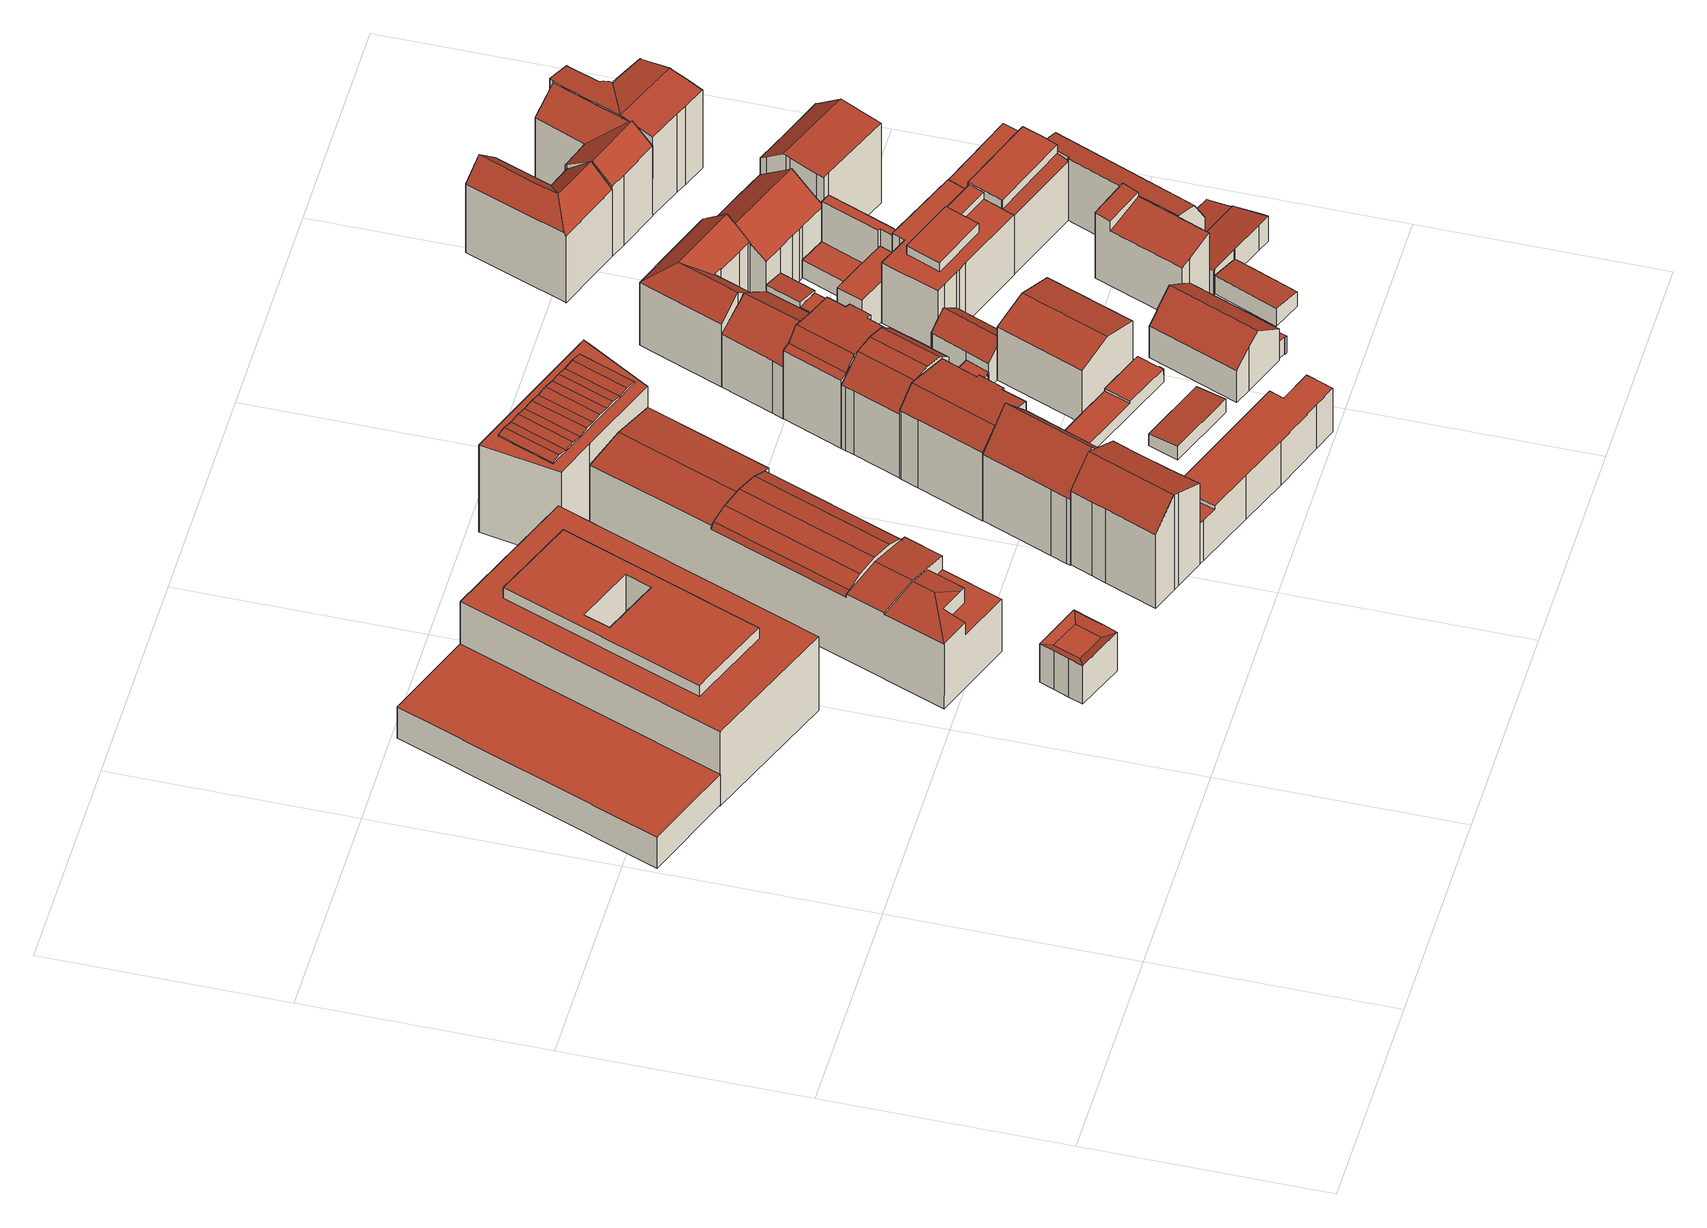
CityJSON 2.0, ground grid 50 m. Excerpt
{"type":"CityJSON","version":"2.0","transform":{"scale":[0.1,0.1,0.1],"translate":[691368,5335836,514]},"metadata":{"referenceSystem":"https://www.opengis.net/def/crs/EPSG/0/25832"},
"CityObjects":{
"building1":{"type":"Building","attributes":{"name":"Ludwig-Maximilians-Universität München","Gemeindeschluessel":"09162000","HoeheDach":"522.790","HoeheGrund":"514.663","Methode":"2000","NiedrigsteTraufeDesGebaeudes":"522.790","Geometrietyp2DReferenz":"3000","function":"31001_3020","roofType":"1000","measuredHeight":8.13,"storeysAboveGround":2},"geometry":[{"type":"MultiSurface","lod":"2","boundaries":[[[0,1,2,3]],[[4,5,6,7]],[[5,0,3,6]],[[7,2,1,4]],[[0,5,4,1]],[[6,3,2,7]]],"semantics":{"surfaces":[{"type":"RoofSurface"},{"type":"GroundSurface"},{"type":"WallSurface"}],"values":[0,1,2,2,2,2]}}]},
"building2":{"type":"Building","attributes":{"Gemeindeschluessel":"09162000","HoeheDach":"536.700","HoeheGrund":"514.460","Methode":"2000","NiedrigsteTraufeDesGebaeudes":"522.390","Geometrietyp2DReferenz":"3000","function":"31001_3020","roofType":"1000","measuredHeight":22.24,"storeysAboveGround":6},"geometry":[{"type":"MultiSurface","lod":"2","boundaries":[[[8,9,10,11]],[[12,13,14,15,16,17]],[[18,19,20,21,15,14]],[[22,23,12,17]],[[24,25,26,27,28,29]],[[30,31,22,17,16,15,21,20]],[[11,32,33,8]],[[26,25,34,35]],[[8,33,36,9]],[[37,35,34,38,39,40]],[[9,36,41,10]],[[40,39,29,28]],[[10,41,32,11]],[[23,42,43,19,18,14,13,12],[28,27,26,35,37,40]],[[22,31,30,20,19,43,42,23]],[[38,34,25,24,29,39],[41,36,33,32]]],"semantics":{"surfaces":[{"type":"RoofSurface"},{"type":"WallSurface"},{"type":"GroundSurface"}],"values":[0,1,1,1,1,2,1,1,1,1,1,1,1,0,1,0]}}]},
"building3":{"type":"Building","attributes":{"Gemeindeschluessel":"09162000","HoeheDach":"524.780","HoeheGrund":"514.730","Methode":"2000","NiedrigsteTraufeDesGebaeudes":"523.900","Geometrietyp2DReferenz":"3000","function":"31001_3000","roofType":"1000","measuredHeight":10.05,"storeysAboveGround":1},"geometry":[{"type":"MultiSurface","lod":"2","boundaries":[[[44,45,46,47]],[[48,49,50,51]],[[52,53,54,55]],[[54,56,57,55]],[[58,49,48,59,60]],[[60,61,62,63,58]],[[50,49,58,63,45,44]],[[47,53,52,64]],[[45,63,62,46]],[[54,53,47,46,62,61,56]],[[50,44,65,51]],[[60,59,57,56,61]],[[44,47,64,65]],[[48,51,65,64,52,55,57,59]]],"semantics":{"surfaces":[{"type":"RoofSurface"},{"type":"WallSurface"},{"type":"GroundSurface"}],"values":[0,1,1,1,1,0,0,1,0,0,1,1,1,2]}}]},
"building4":{"type":"Building","attributes":{"Gemeindeschluessel":"09162000","HoeheDach":"533.970","HoeheGrund":"514.420","Methode":"9999","NiedrigsteTraufeDesGebaeudes":"528.080","Geometrietyp2DReferenz":"3000","function":"31001_3000","roofType":"3100","measuredHeight":19.55,"storeysAboveGround":2},"geometry":[{"type":"MultiSurface","lod":"2","boundaries":[[[66,67,68,69,70]],[[71,72,73]],[[74,75,76,77]],[[78,79,80,81,82,83,84,85,86,87]],[[88,89,90,91,92,93]],[[94,95,96,77,76,97,98,99]],[[100,81,80,101,102]],[[87,86,103]],[[103,86,85,104,105]],[[74,77,96,78,87,103]],[[70,69,106,84,83]],[[107,72,71,105,104]],[[68,108,109,106,69]],[[107,104,85,84,106,109,92,91]],[[75,110,97,76]],[[94,111,102,101,95]],[[88,93,108,68,67]],[[112,111,94]],[[110,113,98,97]],[[114,82,81,100]],[[82,114,90,89,66,70,83]],[[95,101,80,79,96]],[[92,109,108,93]],[[105,71,115,113,110,75,74,103]],[[96,79,78]],[[113,115,99,98]],[[115,71,73,112,94,99]],[[88,67,66,89]],[[73,72,107,91,90,114,100,102,111,112]]],"semantics":{"surfaces":[{"type":"RoofSurface"},{"type":"WallSurface"},{"type":"GroundSurface"}],"values":[0,1,0,1,0,1,1,1,0,0,0,0,0,1,0,0,1,1,0,2,1,0,1,1,1,0,0,1,1]}}]},
"building5":{"type":"Building","attributes":{"Gemeindeschluessel":"09162000","HoeheDach":"539.750","HoeheGrund":"514.567","Methode":"2000","NiedrigsteTraufeDesGebaeudes":"533.984","Geometrietyp2DReferenz":"3000","function":"31001_9998","roofType":"3100","measuredHeight":25.18,"storeysAboveGround":6},"geometry":[{"type":"MultiSurface","lod":"2","boundaries":[[[116,117,118,119,120,121]],[[122,123,124,125]],[[126,127,128,129]],[[130,131,116,121,132]],[[133,134,123,122]],[[135,136,137,138]],[[132,121,120,139]],[[140,118,117,136,135]],[[141,119,118,140]],[[142,143,134,133]],[[140,135,138,142,133,122,125,126,129,130,132,139,141]],[[129,128,131,130]],[[138,137,143,142]],[[131,128,127,124,123,134,143,137,136,117,116]],[[125,124,127,126]],[[139,120,119,141]]],"semantics":{"surfaces":[{"type":"RoofSurface"},{"type":"WallSurface"},{"type":"GroundSurface"}],"values":[0,1,1,1,1,1,1,1,1,1,2,1,1,0,1,1]}}]},
"building6":{"type":"Building","attributes":{"Gemeindeschluessel":"09162000","HoeheDach":"539.660","HoeheGrund":"514.446","Methode":"1000","NiedrigsteTraufeDesGebaeudes":"531.773","Geometrietyp2DReferenz":"3000","function":"31001_9998","roofType":"3100","measuredHeight":25.21,"storeysAboveGround":6},"geometry":[{"type":"MultiSurface","lod":"2","boundaries":[[[144,145,146,147]],[[148,149,150,151]],[[152,153,154,155]],[[156,157,158,159,160]],[[155,154,161,162]],[[162,161,163,164]],[[159,165,146,145,166,160]],[[149,148,167,168]],[[164,163,168,167]],[[169,166,145,144]],[[152,147,146,165,153]],[[156,160,166,169]],[[148,151,157,156,169,144,147,152,155,162,164,167]],[[158,157,151,150]],[[149,168,163,161,154,153,165,159,158,150]]],"semantics":{"surfaces":[{"type":"WallSurface"},{"type":"RoofSurface"},{"type":"GroundSurface"}],"values":[0,0,0,0,0,0,1,0,0,0,0,0,2,0,1]}}]},
"building7":{"type":"Building","attributes":{"Gemeindeschluessel":"09162000","HoeheDach":"526.160","HoeheGrund":"514.659","Methode":"9999","NiedrigsteTraufeDesGebaeudes":"514.760","Geometrietyp2DReferenz":"3000","function":"31001_9998","roofType":"1000","measuredHeight":11.5,"storeysAboveGround":2},"geometry":[{"type":"MultiSurface","lod":"2","boundaries":[[[170,171,172,173]],[[174,175,176,177,178,179]],[[180,181,182,183]],[[184,185,176,175]],[[186,187,188,189]],[[190,191,192,184,175,174,193,194,195,196,170,173,197,186,189,198,199,200]],[[177,201,202,183,182,178]],[[194,203,204,195]],[[190,200,205,206]],[[189,188,207,198]],[[208,209,206,205,210,211,212,213,201,177,176,185]],[[170,196,213,212,214,171]],[[183,202,204,203,180]],[[184,192,208,185]],[[215,207,188,187,216,172,171,214]],[[200,199,210,205]],[[194,193,217,181,180,203]],[[190,206,209,191]],[[214,212,211,215]],[[191,209,208,192]],[[199,198,207,215,211,210]],[[173,172,216,197]],[[197,216,187,186]],[[174,179,217,193]],[[179,178,182,181,217]],[[196,195,204,202,201,213]]],"semantics":{"surfaces":[{"type":"WallSurface"},{"type":"GroundSurface"},{"type":"RoofSurface"}],"values":[0,0,0,0,0,1,0,0,0,0,2,0,2,0,2,0,0,0,0,0,0,0,0,0,2,0]}}]},
"building8":{"type":"Building","attributes":{"name":"Museum Brandhorst","Gemeindeschluessel":"09162000","HoeheDach":"537.940","HoeheGrund":"514.409","Methode":"2000","NiedrigsteTraufeDesGebaeudes":"537.280","Geometrietyp2DReferenz":"3000","function":"31001_3000","roofType":"1000","measuredHeight":23.53,"storeysAboveGround":3},"geometry":[{"type":"MultiSurface","lod":"2","boundaries":[[[218,219,220,221]],[[222,223,224,225]],[[226,227,228,229]],[[230,231,232,233]],[[234,235,236,237]],[[238,239,240,241]],[[242,100,243,244,245,81]],[[246,100,242,81,247,238,241]],[[237,236,248,249]],[[100,246,241,240,250,243]],[[249,248,251,252]],[[229,228,223,222]],[[252,251,253,254]],[[254,253,231,230]],[[231,253,251,248,236,235,224,223,228,227,220,219,255,256,257,258,259,260,261,262,263,264,265,266,267,232]],[[225,224,235,234]],[[247,268,239,238]],[[269,233,232,267]],[[270,271,272,273,274,275,276,277,278,279,280,281,218,221,226,229,222,225,234,237,249,252,254,230,233,269]],[[245,244,243,250,240,239,268],[267,266,265,264,263,262,261,260,259,258,257,256,255,281,280,279,278,277,276,275,274,273,272,271,270,269]],[[81,245,268,247]],[[221,220,227,226]],[[255,219,218,281]]],"semantics":{"surfaces":[{"type":"RoofSurface"},{"type":"WallSurface"},{"type":"GroundSurface"}],"values":[0,0,0,0,0,1,1,2,0,1,0,0,0,0,1,0,1,1,1,0,1,0,1]}}]},
"building9":{"type":"Building","attributes":{"Gemeindeschluessel":"09162000","HoeheDach":"536.340","HoeheGrund":"514.320","Methode":"2000","NiedrigsteTraufeDesGebaeudes":"532.179","Geometrietyp2DReferenz":"3000","function":"31001_1000","roofType":"3100","measuredHeight":22.02,"storeysAboveGround":6},"geometry":[{"type":"MultiSurface","lod":"2","boundaries":[[[282,283,284,285,286,287,288,289,290,291,292,293]],[[293,294,295,282]],[[282,295,296,297,283]],[[289,298,299,290]],[[290,299,300,301,291]],[[285,302,303,286]],[[283,297,304,284]],[[299,298,305,306,303,302,304,297,296,300]],[[291,301,307,292]],[[284,304,302,285]],[[300,296,295,294,307,301]],[[286,303,306,287]],[[292,307,294,293]],[[287,306,305,288]],[[288,305,298,289]]],"semantics":{"surfaces":[{"type":"GroundSurface"},{"type":"WallSurface"},{"type":"RoofSurface"}],"values":[0,1,1,1,1,1,1,2,1,1,2,1,1,1,1]}}]},
"building10":{"type":"Building","attributes":{"name":"Architekturgalerie","Gemeindeschluessel":"09162000","HoeheDach":"536.437","HoeheGrund":"514.393","Methode":"2000","NiedrigsteTraufeDesGebaeudes":"531.130","Geometrietyp2DReferenz":"3000","function":"31001_1000","roofType":"3100","measuredHeight":22.04,"storeysAboveGround":4},"geometry":[{"type":"MultiSurface","lod":"2","boundaries":[[[308,309,310,311]],[[312,313,308,311,314,315,316,317,318,319,320,321,322,323,324]],[[313,325,309,308]],[[326,327,328,329,330,331,332,333,334]],[[314,335,336,315]],[[321,329,328,322]],[[318,317,337,333,332]],[[312,338,325,313]],[[322,328,327,323]],[[318,332,331,319]],[[317,316,339,340,337]],[[311,310,335,314]],[[341,340,339,342,343]],[[334,333,337,340,341]],[[320,330,329,321]],[[323,327,326,324]],[[343,342,336,335,310,309,325,338]],[[316,315,336,342,339]],[[319,331,330,320]],[[312,324,326,334,341,343,338]]],"semantics":{"surfaces":[{"type":"WallSurface"},{"type":"GroundSurface"},{"type":"RoofSurface"}],"values":[0,1,0,2,0,0,0,0,0,0,0,0,2,2,0,0,2,0,0,0]}}]},
"building11":{"type":"Building","attributes":{"Gemeindeschluessel":"09162000","HoeheDach":"518.220","HoeheGrund":"514.648","Methode":"1000","NiedrigsteTraufeDesGebaeudes":"517.587","Geometrietyp2DReferenz":"3000","function":"31001_2000","roofType":"1000","measuredHeight":3.57},"geometry":[{"type":"MultiSurface","lod":"2","boundaries":[[[344,345,346,347]],[[348,349,344,347]],[[349,348,350,351]],[[351,350,346,345]],[[349,351,345,344]],[[348,347,346,350]]],"semantics":{"surfaces":[{"type":"WallSurface"},{"type":"GroundSurface"},{"type":"RoofSurface"}],"values":[0,1,0,2,0,0]}}]},
"building12":{"type":"Building","attributes":{"Gemeindeschluessel":"09162000","HoeheDach":"517.800","HoeheGrund":"514.359","Methode":"2000","NiedrigsteTraufeDesGebaeudes":"517.200","Geometrietyp2DReferenz":"3000","function":"31001_2000","roofType":"1000","measuredHeight":3.44},"geometry":[{"type":"MultiSurface","lod":"2","boundaries":[[[352,353,354,355]],[[353,356,357,358,359,360,354]],[[353,352,361,356]],[[362,363,364,365]],[[366,360,359,367]],[[352,355,368,362,365,369,370,361]],[[360,366,371,368,355,354]],[[366,367,364,363,371]],[[370,357,356,361]],[[368,371,363,362]],[[369,365,364,367,359,358]],[[369,358,357,370]]],"semantics":{"surfaces":[{"type":"WallSurface"},{"type":"RoofSurface"},{"type":"GroundSurface"}],"values":[0,1,0,0,0,2,0,1,0,0,0,0]}}]},
"building13":{"type":"Building","attributes":{"Gemeindeschluessel":"09162000","HoeheDach":"535.670","HoeheGrund":"514.353","Methode":"2000","NiedrigsteTraufeDesGebaeudes":"532.298","Geometrietyp2DReferenz":"3000","function":"31001_1000","roofType":"3100","measuredHeight":21.32,"storeysAboveGround":6},"geometry":[{"type":"MultiSurface","lod":"2","boundaries":[[[372,373,374,375,376]],[[377,378,379,380,381,376,375,382]],[[383,384,385,318]],[[386,387,381,380,388]],[[389,390,391,392]],[[386,388,393,394]],[[315,314,311,373,372,387,386,394,395,389,392,396,383,318,317,316]],[[397,398,385,384,399,391,390,400,393,388,380,379]],[[395,400,390,389]],[[318,385,398,317]],[[315,316,397,379,378]],[[311,314,377,382,401]],[[394,393,400,395]],[[317,398,397,316]],[[372,376,381,387]],[[382,375,374,401]],[[311,401,374,373]],[[396,399,384,383]],[[315,378,377,314]],[[392,391,399,396]]],"semantics":{"surfaces":[{"type":"WallSurface"},{"type":"RoofSurface"},{"type":"GroundSurface"}],"values":[0,1,0,0,0,0,2,1,0,0,0,0,0,0,0,1,0,0,0,0]}}]},
"building14":{"type":"Building","attributes":{"Gemeindeschluessel":"09162000","HoeheDach":"518.672","HoeheGrund":"514.333","Methode":"2000","NiedrigsteTraufeDesGebaeudes":"517.669","Geometrietyp2DReferenz":"3000","function":"31001_2000","roofType":"2100","measuredHeight":4.34},"geometry":[{"type":"MultiSurface","lod":"2","boundaries":[[[402,403,404,405]],[[406,407,408,409,410,411]],[[412,413,414]],[[404,403,415,410,409,412,414]],[[413,412,408,407,416]],[[411,410,415,417]],[[406,411,417,402,405,418]],[[417,415,403,402]],[[418,416,407,406]],[[412,409,408]],[[405,404,414,413,416,418]]],"semantics":{"surfaces":[{"type":"WallSurface"},{"type":"RoofSurface"},{"type":"GroundSurface"}],"values":[0,0,0,1,1,0,2,0,0,0,0]}}]},
"building15":{"type":"Building","attributes":{"Gemeindeschluessel":"09162000","HoeheDach":"530.737","HoeheGrund":"514.353","Methode":"1000","NiedrigsteTraufeDesGebaeudes":"528.233","Geometrietyp2DReferenz":"3000","function":"31001_1000","roofType":"3100","measuredHeight":16.38,"storeysAboveGround":5},"geometry":[{"type":"MultiSurface","lod":"2","boundaries":[[[369,365,419,420]],[[420,421,422,369]],[[423,424,422,421]],[[369,422,424,425,365]],[[425,426,419,365]],[[426,425,424,423]],[[419,426,423,421,420]]],"semantics":{"surfaces":[{"type":"GroundSurface"},{"type":"WallSurface"},{"type":"RoofSurface"}],"values":[0,1,2,1,1,2,1]}}]},
"building16":{"type":"Building","attributes":{"Gemeindeschluessel":"09162000","HoeheDach":"533.398","HoeheGrund":"514.306","Methode":"1000","NiedrigsteTraufeDesGebaeudes":"528.036","Geometrietyp2DReferenz":"3000","function":"31001_1000","roofType":"3100","measuredHeight":19.09,"storeysAboveGround":4},"geometry":[{"type":"MultiSurface","lod":"2","boundaries":[[[427,428,429,430]],[[431,432,433,434]],[[435,436,428,427]],[[437,438,439,440,441,442,433,432,443]],[[444,440,439,445]],[[446,447,448,449]],[[450,441,440,444]],[[451,437,443,452]],[[450,453,454,442,441]],[[449,448,455,456]],[[454,455,448,447,429,428,436,457,433,442]],[[458,457,436,435]],[[456,455,454,453]],[[438,459,445,439]],[[430,429,447,446]],[[437,451,459,438]],[[452,443,432,431]],[[458,434,433,457]],[[450,444,445,459,451,452,431,434,458,435,427,430,446,449,456,453]]],"semantics":{"surfaces":[{"type":"WallSurface"},{"type":"RoofSurface"},{"type":"GroundSurface"}],"values":[0,0,0,1,0,0,0,0,0,0,1,0,0,0,0,0,0,0,2]}}]},
"building17":{"type":"Building","attributes":{"Gemeindeschluessel":"09162000","HoeheDach":"527.833","HoeheGrund":"514.382","Methode":"1000","NiedrigsteTraufeDesGebaeudes":"522.740","Geometrietyp2DReferenz":"3000","function":"31001_9998","roofType":"3100","measuredHeight":13.45,"storeysAboveGround":2},"geometry":[{"type":"MultiSurface","lod":"2","boundaries":[[[460,461,462,463]],[[464,465,461,460]],[[466,467,468,465,464]],[[469,470,471,472]],[[472,471,467,466]],[[467,471,470,473,474,475,468]],[[476,477,475,474,478]],[[476,478,479,469,472,466,464,460,463,480]],[[480,481,477,476]],[[463,462,481,480]],[[465,468,475,477,481,462,461]],[[478,474,473,479]],[[479,473,470,469]]],"semantics":{"surfaces":[{"type":"WallSurface"},{"type":"RoofSurface"},{"type":"GroundSurface"}],"values":[0,0,0,0,0,1,0,2,0,0,1,0,0]}}]},
"building18":{"type":"Building","attributes":{"Gemeindeschluessel":"09162000","HoeheDach":"519.000","HoeheGrund":"514.612","Methode":"2000","NiedrigsteTraufeDesGebaeudes":"519.000","Geometrietyp2DReferenz":"3000","function":"31001_2000","roofType":"1000","measuredHeight":4.39},"geometry":[{"type":"MultiSurface","lod":"2","boundaries":[[[482,483,484,485]],[[486,487,488,489,483,482,490]],[[491,492,488,487]],[[486,493,491,487]],[[483,489,494,484]],[[492,491,493,495,485,484,494]],[[488,492,494,489]],[[490,495,493,486]],[[490,482,485,495]]],"semantics":{"surfaces":[{"type":"WallSurface"},{"type":"GroundSurface"},{"type":"RoofSurface"}],"values":[0,1,0,0,0,2,0,0,0]}}]},
"building19":{"type":"Building","attributes":{"Gemeindeschluessel":"09162000","HoeheDach":"524.280","HoeheGrund":"514.333","Methode":"2000","NiedrigsteTraufeDesGebaeudes":"520.630","Geometrietyp2DReferenz":"3000","function":"31001_2000","roofType":"3100","measuredHeight":9.95},"geometry":[{"type":"MultiSurface","lod":"2","boundaries":[[[496,417,497,498]],[[499,500,501,502,503]],[[501,500,504,505]],[[506,499,503,507,508,496,498]],[[417,496,508,411]],[[504,500,499,506]],[[509,507,503,502]],[[505,504,506,498,497]],[[509,502,501,505,497,417,411]],[[411,508,507,509]]],"semantics":{"surfaces":[{"type":"WallSurface"},{"type":"RoofSurface"},{"type":"GroundSurface"}],"values":[0,0,0,1,0,1,0,0,2,0]}}]},
"building20":{"type":"Building","attributes":{"Gemeindeschluessel":"09162000","HoeheDach":"520.472","HoeheGrund":"514.472","Methode":"3220","NiedrigsteTraufeDesGebaeudes":"520.472","Geometrietyp2DReferenz":"3000","function":"31001_2000","roofType":"9999","measuredHeight":6},"geometry":[{"type":"MultiSurface","lod":"2","boundaries":[[[510,511,512,513,514,515,516,517,518]],[[512,511,519,520]],[[517,516,521,522]],[[523,522,521,524,525,526,520,519,527]],[[511,510,527,519]],[[516,515,524,521]],[[513,512,520,526]],[[515,514,525,524]],[[514,513,526,525]],[[518,517,522,523]],[[510,518,523,527]]],"semantics":{"surfaces":[{"type":"RoofSurface"},{"type":"WallSurface"},{"type":"GroundSurface"}],"values":[0,1,1,2,1,1,1,1,1,1,1]}}]},
"building21":{"type":"Building","attributes":{"Gemeindeschluessel":"09162000","HoeheDach":"535.138","HoeheGrund":"514.280","Methode":"2000","NiedrigsteTraufeDesGebaeudes":"530.695","Geometrietyp2DReferenz":"3000","function":"31001_9998","roofType":"3100","measuredHeight":20.86,"storeysAboveGround":5},"geometry":[{"type":"MultiSurface","lod":"2","boundaries":[[[431,528,529,452]],[[530,531,532,533,534,535,536,537,538,539,540,541,542,543,458,434,544,431,452,545,546,547,548,549,550]],[[551,552,548,547,546,553]],[[554,532,531,530,555,556]],[[542,541,540,539,557,558,559,560]],[[550,561,555,530]],[[433,562,563,560,559,558,564,565,566]],[[548,552,567,549]],[[529,568,553,546,545,452]],[[544,434,433,566,528,431]],[[543,563,562,458]],[[549,567,561,550]],[[542,560,563,543]],[[564,569,556,555,561,567,552,551,553]],[[535,570,571,536]],[[533,572,573,534]],[[536,571,574,537]],[[538,537,574,575,557,539]],[[534,573,570,535]],[[528,566,565,564,553,568,529]],[[458,562,433,434]],[[558,557,575,574,571,570,573,572,554,556,569,564]],[[532,554,572,533]]],"semantics":{"surfaces":[{"type":"WallSurface"},{"type":"GroundSurface"},{"type":"RoofSurface"}],"values":[0,1,0,0,0,0,2,0,0,0,0,0,0,2,0,0,0,0,0,2,0,2,0]}}]},
"building22":{"type":"Building","attributes":{"Gemeindeschluessel":"09162000","HoeheDach":"524.899","HoeheGrund":"514.490","Methode":"1000","NiedrigsteTraufeDesGebaeudes":"524.899","Geometrietyp2DReferenz":"3000","function":"31001_9998","roofType":"1000","measuredHeight":10.41,"storeysAboveGround":3},"geometry":[{"type":"MultiSurface","lod":"2","boundaries":[[[520,576,577,526]],[[578,579,580,581]],[[520,526,582,583,584,585,578,581]],[[584,586,587,585]],[[580,579,587,586,588,589,577,576]],[[585,587,579,578]],[[581,580,576,520]],[[526,577,589,582]],[[582,589,588,583]],[[583,588,586,584]]],"semantics":{"surfaces":[{"type":"WallSurface"},{"type":"GroundSurface"},{"type":"RoofSurface"}],"values":[0,0,1,0,2,0,0,0,0,0]}}]},
"building23":{"type":"Building","attributes":{"Gemeindeschluessel":"09162000","HoeheDach":"521.716","HoeheGrund":"514.410","Methode":"1000","NiedrigsteTraufeDesGebaeudes":"521.106","Geometrietyp2DReferenz":"3000","function":"31001_9998","roofType":"1000","measuredHeight":7.31,"storeysAboveGround":2},"geometry":[{"type":"MultiSurface","lod":"2","boundaries":[[[590,591,592,593]],[[594,590,593,595]],[[595,593,592,596]],[[596,592,591,597]],[[597,591,590,594]],[[595,596,597,594]]],"semantics":{"surfaces":[{"type":"RoofSurface"},{"type":"WallSurface"},{"type":"GroundSurface"}],"values":[0,1,1,1,1,2]}}]},
"building24":{"type":"Building","attributes":{"Gemeindeschluessel":"09162000","HoeheDach":"519.283","HoeheGrund":"514.489","Methode":"2000","NiedrigsteTraufeDesGebaeudes":"518.298","Geometrietyp2DReferenz":"3000","function":"31001_2000","roofType":"1000","measuredHeight":4.79,"storeysAboveGround":1},"geometry":[{"type":"MultiSurface","lod":"2","boundaries":[[[598,599,600,601]],[[599,598,602,603]],[[599,603,604,605,606,600]],[[598,601,607,608,609,602]],[[607,606,605,608]],[[609,604,603,602]],[[608,605,604,609]],[[601,600,606,607]]],"semantics":{"surfaces":[{"type":"WallSurface"},{"type":"RoofSurface"},{"type":"GroundSurface"}],"values":[0,0,1,2,0,0,0,0]}}]},
"building25":{"type":"Building","attributes":{"Gemeindeschluessel":"09162000","HoeheDach":"532.159","HoeheGrund":"514.100","Methode":"2000","NiedrigsteTraufeDesGebaeudes":"529.860","Geometrietyp2DReferenz":"3000","function":"31001_1000","roofType":"1000","measuredHeight":18.06,"storeysAboveGround":5},"geometry":[{"type":"MultiSurface","lod":"2","boundaries":[[[610,611,612,613]],[[614,615,616,617]],[[618,619,620,621,622,623]],[[624,625,626,627]],[[624,628,629,630,631,625]],[[632,633,634,635,636,637]],[[638,612,611,639,626,625,631,630,640,641,642,643,644,645,646,647,648,649,650,651,616,615,633,632,637,652,653,654]],[[640,655,656,641]],[[627,626,639,657]],[[658,659,660,661,629,628,624,627,657,610,613,662,663,664,665,636,635,634,614,617,666,667]],[[657,639,611,610]],[[667,650,649,658]],[[654,653,652,637,636,665,664,663]],[[642,618,623,643]],[[623,622,621,645,644,643]],[[620,668,669,647,646,645,621]],[[634,633,615,614]],[[613,612,638,662]],[[662,638,654,663]],[[617,616,651,666]],[[655,669,668,656]],[[658,649,648,659]],[[642,641,656,668,620,619,618]],[[666,651,650,667]],[[629,661,660,659,648,647,669,655,640,630]]],"semantics":{"surfaces":[{"type":"WallSurface"},{"type":"RoofSurface"},{"type":"GroundSurface"}],"values":[0,0,1,0,0,0,1,0,0,2,0,0,0,0,0,0,0,0,0,0,1,0,0,0,0]}}]},
"building26":{"type":"Building","attributes":{"Gemeindeschluessel":"09162000","HoeheDach":"531.575","HoeheGrund":"514.265","Methode":"2000","NiedrigsteTraufeDesGebaeudes":"528.676","Geometrietyp2DReferenz":"3000","function":"31001_1000","roofType":"1000","measuredHeight":17.31,"storeysAboveGround":5},"geometry":[{"type":"MultiSurface","lod":"2","boundaries":[[[670,671,672,673]],[[674,675,676,677]],[[678,679,680,681]],[[682,683,684,685]],[[675,680,679,676]],[[670,673,684,683,674,677,686]],[[671,670,686,687]],[[682,681,680,675,674,683]],[[685,684,673,672]],[[677,676,679,678,687,686]],[[682,685,672,671,687,678,681]]],"semantics":{"surfaces":[{"type":"WallSurface"},{"type":"RoofSurface"},{"type":"GroundSurface"}],"values":[0,0,0,0,1,1,0,0,0,0,2]}}]},
"building27":{"type":"Building","attributes":{"Gemeindeschluessel":"09162000","HoeheDach":"529.395","HoeheGrund":"514.160","Methode":"2000","NiedrigsteTraufeDesGebaeudes":"518.762","Geometrietyp2DReferenz":"3000","function":"31001_2000","roofType":"1000","measuredHeight":15.23},"geometry":[{"type":"MultiSurface","lod":"2","boundaries":[[[688,689,690,691]],[[692,693,694,695]],[[696,697,698,699,700,701,702]],[[690,698,697,691]],[[703,704,705,706]],[[702,701,707,708]],[[700,699,709,710]],[[700,710,705,704,707,701]],[[708,707,704,703]],[[688,711,695,694,712,689]],[[710,709,693,692,713,706,705]],[[711,688,691,697,696,702,708,703,706,713,692,695]],[[689,712,694,693,709,699,698,690]]],"semantics":{"surfaces":[{"type":"WallSurface"},{"type":"RoofSurface"},{"type":"GroundSurface"}],"values":[0,0,0,0,0,0,0,1,0,0,0,2,1]}}]},
"building28":{"type":"Building","attributes":{"Gemeindeschluessel":"09162000","HoeheDach":"533.406","HoeheGrund":"514.060","Methode":"1000","NiedrigsteTraufeDesGebaeudes":"527.664","Geometrietyp2DReferenz":"3000","function":"31001_9998","roofType":"3100","measuredHeight":19.35,"storeysAboveGround":4},"geometry":[{"type":"MultiSurface","lod":"2","boundaries":[[[714,715,716,717]],[[718,719,720,721]],[[722,723,724,725,726,727,728,714,717,729,730,731,732,733,718,721,734,735,736,737]],[[731,738,739,732]],[[722,740,741,723]],[[728,727,742,743,715,714]],[[717,716,744,729]],[[736,745,746,737]],[[747,726,725,724,748,749]],[[729,744,750,730]],[[723,741,748,724]],[[734,751,752,735]],[[737,746,740,722]],[[730,750,738,731]],[[749,748,741,740,746,745,752,751,720,719,753]],[[735,752,745,736]],[[739,753,719,718,733,732]],[[750,744,716,715,743,742,747,749,753,739,738]],[[726,747,742,727]],[[721,720,751,734]]],"semantics":{"surfaces":[{"type":"WallSurface"},{"type":"GroundSurface"},{"type":"RoofSurface"}],"values":[0,0,1,0,0,0,0,0,0,0,0,0,0,0,2,0,0,2,0,0]}}]},
"building29":{"type":"Building","attributes":{"Gemeindeschluessel":"09162000","HoeheDach":"520.830","HoeheGrund":"514.293","Methode":"2000","NiedrigsteTraufeDesGebaeudes":"517.059","Geometrietyp2DReferenz":"3000","function":"31001_2000","roofType":"2100","measuredHeight":6.54},"geometry":[{"type":"MultiSurface","lod":"2","boundaries":[[[754,755,756,757]],[[682,685,758,759,760]],[[761,762,763,764,754,757,765,766,672,685,682,767,768,769,770,771]],[[766,772,773,672]],[[754,764,774,755]],[[775,760,759]],[[769,776,777,770]],[[770,777,778,771]],[[761,771,778,779,780,781]],[[767,682,760,775,782]],[[768,767,782,783,784,785]],[[672,773,758,685]],[[763,786,774,764]],[[761,781,787,762]],[[762,787,786,763]],[[784,783,780,779]],[[757,756,788,765]],[[779,778,777,776,785,784]],[[768,785,776,769]],[[765,788,772,766]],[[774,786,787,781,780,783,782,775,759,758,773,772,788,756,755]]],"semantics":{"surfaces":[{"type":"WallSurface"},{"type":"GroundSurface"},{"type":"RoofSurface"}],"values":[0,0,1,0,0,2,0,0,0,0,0,0,0,0,0,0,0,2,0,0,2]}}]},
"building30":{"type":"Building","attributes":{"Gemeindeschluessel":"09162000","HoeheDach":"536.312","HoeheGrund":"514.120","Methode":"2000","NiedrigsteTraufeDesGebaeudes":"531.168","Geometrietyp2DReferenz":"3000","function":"31001_9998","roofType":"3100","measuredHeight":22.19,"storeysAboveGround":6},"geometry":[{"type":"MultiSurface","lod":"2","boundaries":[[[789,790,791,792,793,794,795,796]],[[797,789,796,798,799,800,801]],[[798,796,795,802,799]],[[803,793,792,791,790,804,805,806,807,808,809,810]],[[799,811,812,813,814,800]],[[801,800,814,813,808,807,806,805]],[[802,815,812,811,799]],[[810,815,802,803]],[[795,794,802]],[[812,815,810,809,808,813]],[[804,790,789,797,801,805]],[[794,793,803,802]]],"semantics":{"surfaces":[{"type":"WallSurface"},{"type":"RoofSurface"},{"type":"GroundSurface"}],"values":[0,1,1,2,1,0,1,0,1,0,0,0]}}]},
"building31":{"type":"Building","attributes":{"Gemeindeschluessel":"09162000","HoeheDach":"530.521","HoeheGrund":"514.265","Methode":"2000","NiedrigsteTraufeDesGebaeudes":"523.387","Geometrietyp2DReferenz":"3000","function":"31001_9998","roofType":"2100","measuredHeight":16.26,"storeysAboveGround":3},"geometry":[{"type":"MultiSurface","lod":"2","boundaries":[[[682,816,817,681]],[[818,819,820,821]],[[822,823,824,825,826]],[[821,681,817,818]],[[768,825,824,767]],[[816,682,767,824,823]],[[681,821,820,827,828,768,767,682]],[[826,828,827,829,822]],[[818,817,816,823,822,829,819]],[[820,819,829,827]],[[828,826,825,768]]],"semantics":{"surfaces":[{"type":"WallSurface"},{"type":"RoofSurface"},{"type":"GroundSurface"}],"values":[0,0,1,0,0,0,2,0,1,0,0]}}]},
"building32":{"type":"Building","attributes":{"Gemeindeschluessel":"09162000","HoeheDach":"532.082","HoeheGrund":"514.190","Methode":"2000","NiedrigsteTraufeDesGebaeudes":"529.634","Geometrietyp2DReferenz":"3000","function":"31001_1000","roofType":"1000","measuredHeight":17.89,"storeysAboveGround":5},"geometry":[{"type":"MultiSurface","lod":"2","boundaries":[[[830,831,832,833,834,835,836]],[[837,838,839,840]],[[841,842,843,844,845,846,847]],[[848,849,850,851,852,837,840,836,835,834,853,854,855,856,857,858]],[[857,844,843,858]],[[840,839,830,836]],[[858,843,842,848]],[[859,860,861,862,863,833,832]],[[864,859,832,831]],[[834,833,863,853]],[[848,842,841,849]],[[855,846,845,856]],[[864,865,852,851,850,860,859]],[[838,865,864,831,830,839]],[[852,865,838,837]],[[856,845,844,857]],[[847,862,861,841]],[[850,849,841,861,860]],[[863,862,847,846,855,854,853]]],"semantics":{"surfaces":[{"type":"WallSurface"},{"type":"RoofSurface"},{"type":"GroundSurface"}],"values":[0,0,1,2,0,0,0,1,0,0,0,0,0,1,0,0,0,0,0]}}]},
"building33":{"type":"Building","attributes":{"Gemeindeschluessel":"09162000","HoeheDach":"536.235","HoeheGrund":"514.060","Methode":"2000","NiedrigsteTraufeDesGebaeudes":"531.764","Geometrietyp2DReferenz":"3000","function":"31001_9998","roofType":"3100","measuredHeight":22.18,"storeysAboveGround":6},"geometry":[{"type":"MultiSurface","lod":"2","boundaries":[[[866,867,868,869]],[[870,871,872,873,866,869,727,726,724,723,874,722,737,875,876]],[[727,877,878,726]],[[868,867,879,880,881,882,883,878,877]],[[871,870,876,884,885,886]],[[726,878,883,724]],[[882,881,887,722,874,723]],[[722,887,888,737]],[[869,868,877,727]],[[889,884,876,875,737,888]],[[873,872,871,886,880,879]],[[880,886,885,884,889,888,887,881]],[[873,879,867,866]],[[724,883,882,723]]],"semantics":{"surfaces":[{"type":"WallSurface"},{"type":"GroundSurface"},{"type":"RoofSurface"}],"values":[0,1,0,2,0,0,0,0,0,0,0,2,0,0]}}]},
"building34":{"type":"Building","attributes":{"Gemeindeschluessel":"09162000","HoeheDach":"536.420","HoeheGrund":"514.131","Methode":"2000","NiedrigsteTraufeDesGebaeudes":"531.715","Geometrietyp2DReferenz":"3000","function":"31001_9998","roofType":"3100","measuredHeight":22.29,"storeysAboveGround":6},"geometry":[{"type":"MultiSurface","lod":"2","boundaries":[[[890,891,892,893]],[[890,893,894,895,790,793,896,897,898,899,900,901,902]],[[903,904,905,892,891,906,907,908]],[[894,893,892,905,909,910]],[[900,908,907,901]],[[903,899,898,904]],[[904,911,912,913,914,909,905]],[[793,790,915,914,913]],[[793,913,912,896]],[[914,915,916,910,909]],[[901,907,906,902]],[[904,898,897,911]],[[895,916,915,790]],[[891,890,902,906]],[[896,912,911,897]],[[899,903,908,900]],[[894,910,916,895]]],"semantics":{"surfaces":[{"type":"WallSurface"},{"type":"GroundSurface"},{"type":"RoofSurface"}],"values":[0,1,2,0,0,0,2,0,0,2,0,0,0,0,0,0,0]}}]},
"building35":{"type":"Building","attributes":{"Gemeindeschluessel":"09162000","HoeheDach":"536.332","HoeheGrund":"514.230","Methode":"1000","NiedrigsteTraufeDesGebaeudes":"534.718","Geometrietyp2DReferenz":"3000","function":"31001_9998","roofType":"3100","measuredHeight":22.1,"storeysAboveGround":5},"geometry":[{"type":"MultiSurface","lod":"2","boundaries":[[[917,918,919,920]],[[921,922,923,924,925,926,927,928,929,930,931,932,933]],[[934,935,936,937,938,939]],[[940,941,942,943]],[[944,930,929,945]],[[946,926,925,947]],[[948,927,926,946]],[[949,924,923,950]],[[951,952,953,943,942,954,955,956]],[[957,928,927,948]],[[958,941,940,959,960,961]],[[951,956,918,917]],[[920,919,962,963]],[[938,964,965,966,967,939]],[[947,925,924,949]],[[963,962,936,935]],[[960,968,969,950,923,922,921,961]],[[937,936,962,919,918,956,955,970,933,965,964,938]],[[965,933,932,971,972,966]],[[945,929,928,957]],[[970,955,954,942,941,958,961,921,933]],[[932,931,930,944,973,971]],[[953,952,951,917,920,963,935,934,939,967,966,972,971,973,944,945,957,948,946,947,949,950,969,968,960,959,940,943]]],"semantics":{"surfaces":[{"type":"WallSurface"},{"type":"RoofSurface"},{"type":"GroundSurface"}],"values":[0,1,0,0,0,0,0,0,0,0,0,0,0,0,0,0,0,1,0,0,1,0,2]}}]}
},
"vertices":[
[218,1488,88],[7,935,88],[197,863,88],[408,1416,88],[7,935,7],[218,1488,7],[408,1416,7],[197,863,7],
[505,1075,84],[526,1129,84],[405,1177,84],[385,1123,84],[197,863,199],[387,1361,199],[408,1416,199],[408,1416,5],[387,1361,5],[197,863,5],[574,1351,199],[697,1303,199],[697,1303,5],[574,1351,5],[485,748,5],[485,748,199],[464,1330,227],[612,1271,227],[612,1271,199],[464,1330,199],[437,1341,199],[437,1341,227],[697,1302,5],[516,828,5],[385,1123,227],[505,1075,227],[453,854,227],[453,854,199],[526,1129,227],[304,913,199],[304,913,227],[278,923,227],[278,923,199],[405,1177,227],[516,828,199],[697,1302,199],
[723,237,108],[711,264,99],[648,289,99],[622,277,108],[747,298,7],[747,298,108],[736,268,108],[736,268,7],[634,308,7],[634,308,108],[646,338,108],[646,338,7],[658,369,108],[658,369,7],[760,329,108],[760,330,7],[760,330,108],[658,369,107],[670,346,99],[734,320,99],[622,277,7],[723,237,7],
[613,500,174],[631,547,181],[685,526,181],[664,572,186],[549,524,174],[791,669,178],[800,665,177],[800,665,164],[636,728,181],[668,716,195],[779,1005,195],[747,1017,181],[738,1020,168],[738,1020,178],[836,1278,178],[836,1278,4],[548,524,4],[548,524,174],[597,651,174],[597,651,177],[628,732,177],[628,732,168],[631,547,141],[613,500,141],[721,458,141],[769,585,141],[725,602,141],[695,523,141],[901,958,179],[823,988,190],[745,1018,179],[823,988,200],[867,971,195],[899,959,181],[1009,1212,4],[921,1245,190],[1009,1212,178],[634,729,178],[682,619,189],[712,699,189],[682,619,186],[769,585,177],[695,523,180],[725,602,180],[712,699,200],[911,954,178],[911,954,164],[757,682,195],[721,458,4],[789,670,181],
[953,188,258],[1025,370,258],[972,391,200],[954,346,200],[942,316,200],[900,209,200],[1060,241,6],[1060,241,221],[1053,223,221],[1053,223,6],[1033,159,6],[1033,159,219],[969,183,250],[969,183,6],[956,188,6],[956,188,256],[900,209,6],[1071,271,6],[1071,271,221],[1099,342,6],[1099,342,221],[1098,340,221],[1098,340,6],[942,316,6],[972,391,6],[954,346,6],[1082,301,6],[1082,301,221],
[988,433,4],[988,433,178],[1045,578,178],[1045,578,4],[1102,339,4],[1102,339,178],[1098,340,183],[1098,340,4],[1172,528,4],[1172,528,183],[1176,527,178],[1176,527,4],[972,391,4],[1099,342,4],[1099,342,183],[1037,366,257],[972,391,178],[1119,382,178],[1119,382,4],[1106,350,178],[1106,350,4],[1110,552,257],[975,400,178],[1102,340,4],[1102,340,178],[975,400,4],
[1111,230,7],[1111,230,8],[1118,248,8],[1118,248,7],[1044,154,7],[1167,105,7],[1167,105,122],[1077,140,122],[1077,140,112],[1044,154,112],[1050,214,8],[1050,214,112],[1096,197,112],[1096,197,8],[1270,65,7],[1270,65,122],[1162,243,7],[1162,243,8],[1405,149,8],[1405,149,7],[1449,55,7],[1430,6,7],[1379,25,7],[1033,159,7],[1053,223,7],[1060,241,7],[1109,223,7],[1159,233,7],[1395,123,7],[1382,88,7],[1452,62,7],[1105,224,122],[1105,224,8],[1053,223,8],[1060,241,8],[1452,62,122],[1449,55,122],[1395,123,8],[1379,25,122],[1430,6,122],[1382,88,122],[1394,118,122],[1110,226,122],[1109,223,122],[1110,226,8],[1394,118,8],[1159,233,8],[1033,159,112],
[1012,1237,236],[1057,1355,236],[1035,1363,239],[990,1246,239],[931,1269,236],[976,1386,236],[955,1394,239],[910,1277,239],[968,1254,236],[1013,1372,236],[994,1379,239],[949,1262,239],[788,1324,239],[832,1441,239],[813,1448,236],[768,1331,236],[889,1285,236],[934,1402,236],[914,1410,239],[869,1292,239],[782,1477,4],[782,1477,233],[1097,1357,233],[1097,1357,4],[1003,1214,4],[1009,1212,233],[1003,1214,233],[836,1278,233],[1089,1343,4],[751,1310,4],[893,1418,236],[848,1300,236],[1089,1343,233],[873,1425,239],[828,1308,239],[852,1433,236],[807,1316,236],[1057,1355,233],[1035,1363,233],[1013,1372,233],[994,1379,233],[976,1386,233],[955,1394,233],[934,1402,233],[914,1410,233],[893,1418,233],[873,1425,233],[852,1433,233],[832,1441,233],[813,1448,233],[751,1310,233],[768,1331,233],[788,1324,233],[807,1316,233],[828,1308,233],[848,1300,233],[869,1292,233],[889,1285,233],[910,1277,233],[931,1269,233],[949,1262,233],[968,1254,233],[990,1246,233],[1012,1237,233],
[1115,756,3],[1242,707,3],[1241,705,3],[1226,667,3],[1212,632,3],[1218,630,3],[1197,577,3],[1191,579,3],[1172,528,3],[1045,578,3],[1099,716,3],[1114,753,3],[1114,753,182],[1115,756,182],[1152,742,223],[1242,707,207],[1191,579,207],[1172,528,207],[1081,564,223],[1045,578,182],[1226,667,207],[1212,632,207],[1241,705,207],[1197,577,206],[1218,630,206],[1099,716,182],
[1160,872,4],[1160,872,171],[1163,880,171],[1163,880,4],[1115,756,4],[1153,854,4],[1181,873,4],[1201,865,4],[1231,853,4],[1250,846,4],[1293,830,4],[1311,823,4],[1308,815,4],[1301,797,4],[1282,749,4],[1263,700,4],[1242,707,4],[1153,854,171],[1242,707,211],[1263,700,192],[1282,749,192],[1301,797,191],[1308,815,191],[1311,823,191],[1293,830,208],[1282,834,218],[1234,710,218],[1181,873,189],[1201,865,208],[1250,846,224],[1115,756,171],[1231,853,222],[1247,847,224],[1199,724,224],[1211,861,218],[1163,738,218],
[1288,267,6],[1288,267,42],[1312,329,36],[1312,329,6],[1455,274,6],[1431,212,6],[1455,274,36],[1431,212,42],
[1486,354,4],[1486,354,38],[1482,344,38],[1482,344,4],[1485,355,38],[1502,399,38],[1488,405,38],[1405,437,38],[1384,383,38],[1485,355,4],[1217,509,4],[1217,509,32],[1338,463,32],[1338,463,4],[1384,383,32],[1405,437,32],[1196,455,4],[1488,405,4],[1502,399,4],[1196,455,32],
[1232,996,4],[1212,1004,4],[1212,1004,183],[1227,998,189],[1232,996,195],[1181,873,192],[1201,865,216],[1202,864,217],[1251,989,217],[1250,990,215],[1178,874,189],[1309,868,4],[1309,868,209],[1293,830,209],[1276,979,4],[1250,990,4],[1276,979,214],[1327,914,4],[1327,914,209],[1337,909,208],[1337,909,4],[1299,970,212],[1299,970,4],[1343,954,4],[1319,864,4],[1231,853,214],[1250,846,213],[1319,864,208],[1343,954,209],[1163,880,183],
[1379,656,3],[1379,656,46],[1379,655,46],[1379,655,3],[1282,749,3],[1282,749,37],[1363,719,37],[1363,719,46],[1405,703,46],[1405,703,3],[1345,673,46],[1344,669,47],[1344,669,46],[1384,654,46],[1263,700,47],[1384,654,3],[1263,700,3],
[1410,645,4],[1559,587,4],[1559,587,143],[1488,405,143],[1484,616,167],[1414,434,167],[1338,463,142],[1410,645,143],
[1384,1055,3],[1384,1055,141],[1357,983,141],[1357,983,3],[1310,1117,3],[1310,1117,179],[1329,1110,194],[1329,1110,3],[1395,1083,3],[1395,1083,141],[1222,1028,141],[1212,1004,140],[1232,996,156],[1250,990,170],[1276,979,192],[1279,978,194],[1265,1136,142],[1250,990,3],[1232,996,3],[1355,977,3],[1355,977,141],[1346,952,141],[1346,952,3],[1276,979,3],[1222,1028,3],[1265,1136,3],[1299,970,3],[1299,970,178],[1343,954,143],[1343,954,3],[1357,1099,172],[1357,1099,3],[1212,1004,3],
[1463,199,4],[1463,199,87],[1537,386,87],[1537,386,4],[1499,185,4],[1499,185,117],[1590,150,4],[1590,150,87],[1526,174,138],[1601,180,4],[1601,180,88],[1590,152,88],[1590,152,4],[1665,341,87],[1642,350,106],[1601,364,138],[1562,378,4],[1562,378,107],[1642,350,4],[1665,341,4],[1561,377,4],[1561,377,107],
[1601,180,6],[1590,152,6],[1590,152,50],[1601,180,50],[1612,144,6],[1611,141,6],[1606,143,6],[1607,145,6],[1622,172,6],[1611,141,50],[1606,143,50],[1612,144,50],[1607,145,50],[1622,172,50],
[1384,654,68],[1410,645,3],[1410,645,91],[1473,765,103],[1514,749,66],[1514,749,3],[1435,778,3],[1435,778,69],[1463,624,67],[1463,624,3],[1423,640,103],[1434,776,69],[1405,703,69],[1434,776,3],
[1346,952,65],[1404,930,65],[1447,913,65],[1468,967,65],[1487,1015,65],[1445,1032,65],[1417,961,65],[1357,983,65],[1355,977,65],[1404,930,5],[1447,913,5],[1417,961,5],[1357,983,5],[1355,977,5],[1445,1032,5],[1487,1015,5],[1468,967,5],[1346,952,5],
[1310,1117,211],[1265,1136,167],[1506,1190,3],[1506,1188,3],[1500,1174,3],[1486,1139,3],[1482,1141,3],[1455,1151,3],[1401,1172,3],[1402,1173,3],[1389,1179,3],[1386,1180,3],[1385,1179,3],[1384,1175,3],[1380,1167,3],[1383,1166,3],[1311,1117,3],[1293,1209,3],[1333,1311,3],[1426,1276,3],[1494,1251,3],[1520,1241,3],[1525,1239,3],[1426,1276,167],[1494,1251,167],[1333,1311,167],[1500,1174,199],[1506,1190,210],[1506,1188,211],[1386,1180,171],[1385,1179,169],[1384,1175,170],[1380,1167,170],[1525,1239,167],[1357,1099,167],[1383,1166,167],[1360,1243,211],[1340,1192,211],[1311,1117,211],[1520,1241,167],[1293,1209,167],[1407,1225,211],[1455,1151,168],[1401,1172,169],[1486,1139,168],[1482,1141,168],[1402,1173,170],[1389,1179,171],
[1447,913,109],[1468,967,109],[1573,864,5],[1573,864,109],[1504,891,109],[1504,891,5],[1520,947,5],[1594,917,5],[1583,891,5],[1578,876,5],[1583,891,109],[1578,876,109],[1594,917,109],[1520,947,109],
[1487,1015,71],[1516,1088,71],[1473,1104,77],[1444,1032,77],[1487,1015,4],[1444,1032,4],[1473,1104,4],[1516,1088,4],
[1788,288,5],[1788,288,43],[1790,287,43],[1790,287,5],[1729,310,5],[1729,310,53],[1674,178,53],[1735,153,43],[1775,250,43],[1775,250,5],[1735,153,5],[1674,178,5],
[1522,747,1],[1522,747,159],[1514,749,159],[1514,749,1],[1578,876,1],[1578,876,159],[1583,891,159],[1583,891,1],[1626,736,182],[1642,776,182],[1655,807,182],[1537,851,182],[1524,820,182],[1508,780,182],[1690,693,1],[1690,693,159],[1687,684,159],[1687,684,1],[1697,709,1],[1698,711,1],[1698,711,159],[1697,709,159],[1547,874,159],[1573,864,159],[1573,864,1],[1547,874,1],[1504,891,1],[1504,891,159],[1478,763,159],[1542,739,159],[1713,749,159],[1642,776,159],[1626,736,159],[1508,780,159],[1524,820,159],[1537,851,159],[1655,807,159],[1726,780,159],[1727,781,159],[1740,812,159],[1746,826,159],[1598,885,159],[1495,867,159],[1468,796,159],[1458,770,159],[1713,749,177],[1642,776,177],[1542,739,1],[1740,812,1],[1727,781,1],[1726,780,1],[1713,749,1],[1478,763,1],[1458,770,1],[1468,796,1],[1495,867,1],[1598,885,1],[1746,826,1],[1655,807,177],[1726,780,177],
[1665,341,151],[1665,341,3],[1729,320,3],[1729,320,162],[1789,472,162],[1789,472,172],[1702,503,172],[1702,503,147],[1715,536,3],[1715,536,176],[1802,505,176],[1802,505,3],[1755,386,3],[1755,386,162],[1731,325,162],[1731,325,3],[1642,350,147],[1642,350,3],
[1598,885,2],[1598,885,154],[1583,891,154],[1583,891,2],[1642,1038,2],[1642,1038,154],[1657,1032,154],[1657,1032,2],[1589,919,2],[1594,917,2],[1594,917,154],[1589,919,154],[1589,919,48],[1520,947,48],[1520,947,2],[1543,969,2],[1543,969,48],[1581,1063,48],[1581,1063,2],[1532,973,48],[1532,973,2],[1637,1040,154],[1637,1040,48],[1609,911,2],[1609,911,154],[1637,1040,2],
[1581,1063,1],[1581,1063,137],[1572,1066,137],[1572,1066,1],[1500,1174,1],[1500,1174,192],[1506,1190,178],[1506,1190,1],[1687,1159,1],[1672,1118,1],[1669,1109,1],[1668,1106,1],[1647,1052,1],[1642,1038,1],[1641,1038,1],[1553,1074,1],[1516,1088,1],[1473,1104,1],[1486,1139,1],[1499,1171,1],[1525,1239,1],[1603,1209,1],[1625,1200,1],[1693,1173,1],[1473,1104,137],[1486,1139,166],[1687,1159,149],[1672,1118,183],[1642,1038,137],[1641,1038,137],[1553,1074,137],[1625,1200,137],[1693,1173,137],[1647,1052,149],[1669,1109,191],[1668,1106,194],[1516,1088,137],[1525,1239,137],[1603,1209,137],[1499,1171,194],
[1790,287,3],[1790,287,68],[1788,288,68],[1788,288,3],[1731,325,65],[1732,329,64],[1755,386,64],[1895,262,3],[1890,249,3],[1889,249,3],[1861,260,3],[1729,310,3],[1726,311,3],[1832,356,3],[1855,414,3],[1940,380,3],[1920,328,3],[1921,327,3],[1726,311,68],[1729,320,66],[1861,260,68],[1826,358,48],[1940,380,31],[1920,328,45],[1921,327,45],[1920,325,45],[1920,325,47],[1895,262,65],[1832,356,48],[1833,358,47],[1833,358,45],[1855,414,31],[1889,249,68],[1890,249,68],[1729,310,68],
[1548,1419,176],[1548,1419,1],[1565,1464,1],[1584,1514,1],[1585,1515,1],[1585,1515,172],[1584,1514,172],[1565,1464,223],[1498,1438,176],[1515,1483,223],[1466,1502,223],[1410,1476,181],[1408,1471,176],[1534,1533,172],[1534,1533,1],[1498,1438,1],[1408,1471,1],[1410,1476,1],[1444,1566,1],[1490,1685,1],[1530,1670,1],[1579,1652,1],[1484,1551,223],[1530,1670,223],[1490,1685,181],[1444,1566,181],[1579,1652,172],
[1755,386,165],[1802,505,165],[1850,623,165],[1853,621,165],[1853,621,3],[1850,623,3],[1921,665,154],[1800,368,154],[1832,356,95],[1855,414,96],[1953,653,94],[1879,681,3],[1953,653,3],[1879,681,164],
[1690,693,158],[1697,708,159],[1697,708,181],[1698,711,181],[1698,711,2],[1697,708,2],[1690,693,2],[1853,621,2],[1853,621,156],[1687,684,156],[1687,684,2],[1894,721,158],[1899,719,158],[1916,764,158],[1805,804,158],[1746,826,158],[1740,812,158],[1727,783,158],[1899,719,2],[1894,721,2],[1879,681,2],[1864,647,2],[1857,630,2],[1727,781,2],[1727,783,2],[1740,812,2],[1746,826,2],[1805,804,2],[1916,764,2],[1864,647,181],[1879,681,181],[1894,721,181],[1727,783,181],[1727,781,181],[1864,647,159],[1857,630,157],
[1808,970,1],[1808,970,211],[1657,1032,211],[1657,1032,1],[1859,1107,1],[1854,1094,1],[1840,1056,1],[1813,984,1],[1674,1124,1],[1770,1143,1],[1860,1109,1],[1642,1038,211],[1647,1052,213],[1813,984,213],[1840,1056,222],[1674,1124,222],[1672,1118,222],[1669,1109,220],[1860,1109,178],[1859,1107,179],[1854,1094,190],[1687,1159,193],[1693,1173,181],[1770,1143,179],
[1694,1439,1],[1694,1439,219],[1690,1427,219],[1690,1427,1],[1669,1373,1],[1581,1406,1],[1586,1519,1],[1620,1508,1],[1650,1498,1],[1693,1604,1],[1708,1599,1],[1750,1585,1],[1713,1490,1],[1693,1604,179],[1650,1498,177],[1688,1423,219],[1713,1490,219],[1750,1585,219],[1708,1599,190],[1685,1416,224],[1669,1373,185],[1620,1508,178],[1586,1519,179],[1585,1515,182],[1564,1462,224],[1548,1419,185],[1581,1406,185],
[1826,1348,2],[1826,1348,215],[1813,1314,207],[1813,1314,2],[1790,1482,207],[1790,1484,207],[1791,1488,208],[1788,1498,209],[1783,1506,211],[1805,1566,211],[1808,1574,211],[1757,1593,222],[1753,1584,222],[1750,1585,223],[1722,1512,223],[1713,1490,223],[1695,1442,223],[1738,1345,2],[1739,1345,2],[1739,1345,207],[1738,1345,207],[1669,1373,207],[1669,1373,2],[1813,1471,2],[1813,1471,208],[1863,1447,208],[1863,1447,2],[1750,1585,2],[1753,1584,2],[1805,1566,2],[1783,1506,2],[1808,1574,2],[1788,1498,2],[1791,1488,2],[1837,1380,2],[1839,1383,2],[1861,1443,2],[1861,1443,209],[1839,1383,223],[1837,1380,222],[1757,1593,2],[1791,1481,208],[1791,1481,2],[1790,1481,2],[1790,1481,208],[1764,1334,207],[1764,1334,2],[1690,1427,220],[1694,1439,223],[1694,1439,2],[1690,1427,2],[1790,1482,2],[1790,1484,2],[1765,1414,223],[1713,1490,2],[1695,1442,2],[1722,1512,2]
]}
